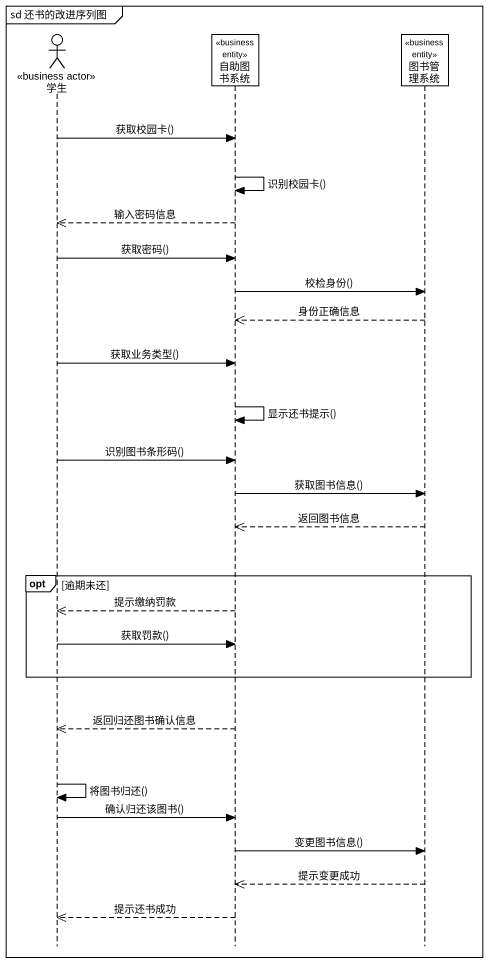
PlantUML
@startuml
mainframe sd 还书的改进序列图
hide footbox
actor 学生 <<business actor>>
participant 自助图书系统 <<business entity>>
participant 图书管理系统 <<business entity>>

学生 -> 自助图书系统 : 获取校园卡()
自助图书系统 -> 自助图书系统 : 识别校园卡()
自助图书系统 -->> 学生 : 输入密码信息
学生 -> 自助图书系统 : 获取密码()
自助图书系统 -> 图书管理系统 : 校检身份()
图书管理系统 -->> 自助图书系统 : 身份正确信息
学生 -> 自助图书系统 : 获取业务类型()
自助图书系统 -> 自助图书系统 : 显示还书提示()
学生 -> 自助图书系统 : 识别图书条形码()
自助图书系统 -> 图书管理系统 : 获取图书信息()
图书管理系统 -->> 自助图书系统 : 返回图书信息
opt 逾期未还
  自助图书系统 -->> 学生 : 提示缴纳罚款
  学生 -> 自助图书系统 : 获取罚款()
end
自助图书系统 -->> 学生 : 返回归还图书确认信息
学生 -> 学生 : 将图书归还()
学生 -> 自助图书系统 : 确认归还该图书()
自助图书系统 -> 图书管理系统 : 变更图书信息()
图书管理系统 -->> 自助图书系统 : 提示变更成功
自助图书系统 -->> 学生 : 提示还书成功
@enduml
